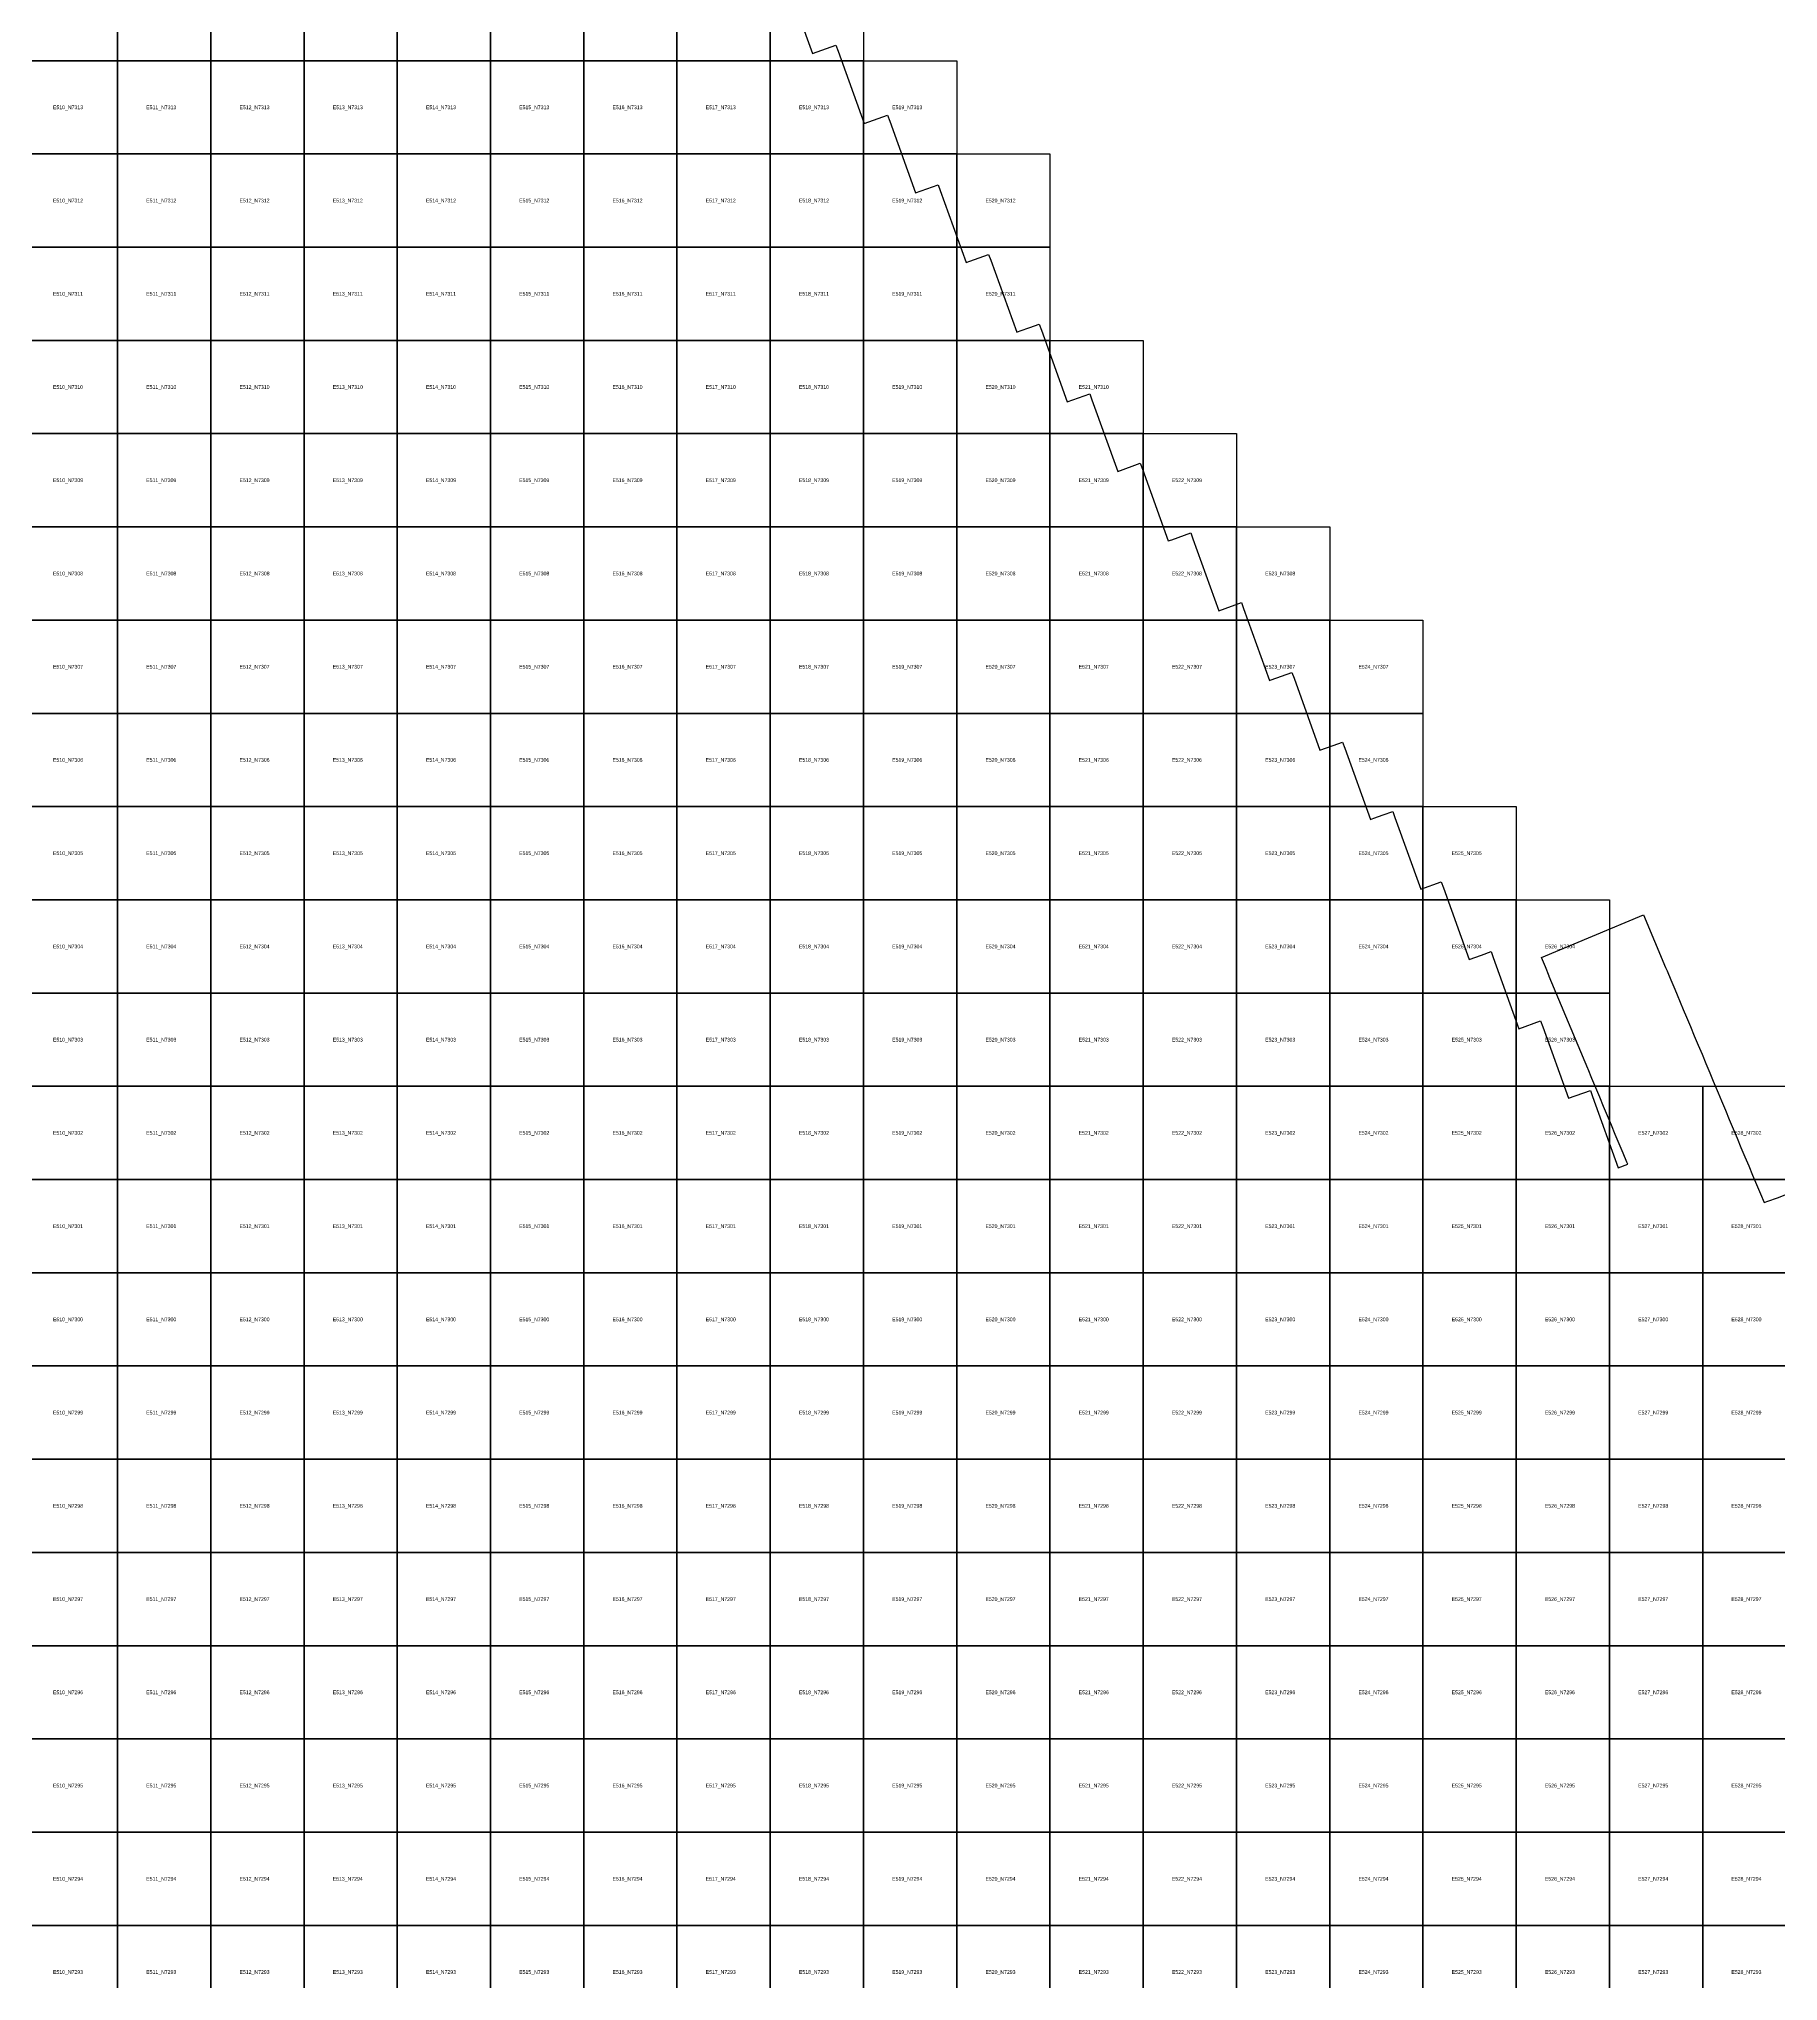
# Model space of a CAD drawing. Extents: x 325010 to 598009, y 7217000 to 7546188.
# Drawn here: x 510156 to 528809, y 7293402 to 7314234 of the extents above; entities that cross this region are included whole.
import ezdxf

# ---------------------------------------------------------------- set-up
doc = ezdxf.new("R2010")
doc.units = 0
doc.layers.add('D', color=7, linetype='Continuous')
doc.layers.add('Limpopo_1', color=7, linetype='Continuous')

msp = doc.modelspace()

# ---------------------------------------------------------------- linework, layer by layer
at = {"layer": 'D'}
msp.add_lwpolyline([(518174, 7314850), (518452, 7314076), (518705, 7314166), (518728, 7314103), (519006, 7313327), (519258, 7313417), (519281, 7313353), (519557, 7312583), (519800, 7312670), (519823, 7312607), (520100, 7311836), (520139, 7311850), (520241, 7311887), (520342, 7311923), (520365, 7311860), (520643, 7311088), (520681, 7311102), (520784, 7311138), (520885, 7311175), (520908, 7311111), (521185, 7310341), (521427, 7310428), (521450, 7310364), (521727, 7309595), (521969, 7309682), (521992, 7309618), (522268, 7308849), (522307, 7308862), (522374, 7308886), (522511, 7308935), (522533, 7308871), (522811, 7308100), (523053, 7308187), (523076, 7308123), (523353, 7307352), (523372, 7307359), (523595, 7307439), (523618, 7307376), (523895, 7306604), (524036, 7306655), (524138, 7306691), (524161, 7306627), (524436, 7305860), (524474, 7305874), (524575, 7305910), (524677, 7305947), (524700, 7305884), (524976, 7305113), (525197, 7305193), (525220, 7305129), (525496, 7304360), (525629, 7304408), (525731, 7304445), (525754, 7304382), (526028, 7303617), (526262, 7303701), (526285, 7303638), (526560, 7302871), (526796, 7302955), (526818, 7302892), (527093, 7302126), (527197, 7302163), (527188, 7302185), (527146, 7302284), (527104, 7302384), (527063, 7302484), (527021, 7302584), (526979, 7302684), (526938, 7302783), (526896, 7302883), (526854, 7302983), (526813, 7303083), (526771, 7303183), (526767, 7303191), (526355, 7304179), (526354, 7304181), (526313, 7304280), (526271, 7304380), (527367, 7304839), (527603, 7304274), (527618, 7304240), (527659, 7304141), (527701, 7304041), (527726, 7303981), (527792, 7303824), (527826, 7303742), (527868, 7303642), (527910, 7303542), (527951, 7303442), (527993, 7303343), (528035, 7303243), (528076, 7303143), (528113, 7303056), (528165, 7302930), (528202, 7302844), (528244, 7302744), (528285, 7302644), (528327, 7302544), (528369, 7302445), (528410, 7302345), (528452, 7302245), (528494, 7302145), (528535, 7302045), (528578, 7301946), (528620, 7301846), (528658, 7301754), (528699, 7301769), (528801, 7301805), (528903, 7301842)], dxfattribs=at)
at = {"layer": 'Limpopo_1'}
for points in [[(510000, 7314000), (510000, 7315000), (511000, 7315000), (511000, 7314000)], [(511000, 7314000), (511000, 7315000), (512000, 7315000), (512000, 7314000)], [(512000, 7314000), (512000, 7315000), (513000, 7315000), (513000, 7314000)], [(513000, 7314000), (513000, 7315000), (514000, 7315000), (514000, 7314000)], [(514000, 7314000), (514000, 7315000), (515000, 7315000), (515000, 7314000)], [(515000, 7314000), (515000, 7315000), (516000, 7315000), (516000, 7314000)], [(516000, 7314000), (516000, 7315000), (517000, 7315000), (517000, 7314000)], [(517000, 7314000), (517000, 7315000), (518000, 7315000), (518000, 7314000)], [(518000, 7314000), (518000, 7315000), (519000, 7315000), (519000, 7314000)], [(510000, 7313000), (510000, 7314000), (511000, 7314000), (511000, 7313000)], [(511000, 7313000), (511000, 7314000), (512000, 7314000), (512000, 7313000)], [(512000, 7313000), (512000, 7314000), (513000, 7314000), (513000, 7313000)], [(513000, 7313000), (513000, 7314000), (514000, 7314000), (514000, 7313000)], [(514000, 7313000), (514000, 7314000), (515000, 7314000), (515000, 7313000)], [(515000, 7313000), (515000, 7314000), (516000, 7314000), (516000, 7313000)], [(516000, 7313000), (516000, 7314000), (517000, 7314000), (517000, 7313000)], [(517000, 7313000), (517000, 7314000), (518000, 7314000), (518000, 7313000)], [(518000, 7313000), (518000, 7314000), (519000, 7314000), (519000, 7313000)], [(519000, 7313000), (519000, 7314000), (520000, 7314000), (520000, 7313000)], [(510000, 7312000), (510000, 7313000), (511000, 7313000), (511000, 7312000)], [(511000, 7312000), (511000, 7313000), (512000, 7313000), (512000, 7312000)], [(512000, 7312000), (512000, 7313000), (513000, 7313000), (513000, 7312000)], [(513000, 7312000), (513000, 7313000), (514000, 7313000), (514000, 7312000)], [(514000, 7312000), (514000, 7313000), (515000, 7313000), (515000, 7312000)], [(515000, 7312000), (515000, 7313000), (516000, 7313000), (516000, 7312000)], [(516000, 7312000), (516000, 7313000), (517000, 7313000), (517000, 7312000)], [(517000, 7312000), (517000, 7313000), (518000, 7313000), (518000, 7312000)], [(518000, 7312000), (518000, 7313000), (519000, 7313000), (519000, 7312000)], [(519000, 7312000), (519000, 7313000), (520000, 7313000), (520000, 7312000)], [(520000, 7312000), (520000, 7313000), (521000, 7313000), (521000, 7312000)], [(510000, 7311000), (510000, 7312000), (511000, 7312000), (511000, 7311000)], [(511000, 7311000), (511000, 7312000), (512000, 7312000), (512000, 7311000)], [(512000, 7311000), (512000, 7312000), (513000, 7312000), (513000, 7311000)], [(513000, 7311000), (513000, 7312000), (514000, 7312000), (514000, 7311000)], [(514000, 7311000), (514000, 7312000), (515000, 7312000), (515000, 7311000)], [(515000, 7311000), (515000, 7312000), (516000, 7312000), (516000, 7311000)], [(516000, 7311000), (516000, 7312000), (517000, 7312000), (517000, 7311000)], [(517000, 7311000), (517000, 7312000), (518000, 7312000), (518000, 7311000)], [(518000, 7311000), (518000, 7312000), (519000, 7312000), (519000, 7311000)], [(519000, 7311000), (519000, 7312000), (520000, 7312000), (520000, 7311000)], [(520000, 7311000), (520000, 7312000), (521000, 7312000), (521000, 7311000)], [(510000, 7310000), (510000, 7311000), (511000, 7311000), (511000, 7310000)], [(511000, 7310000), (511000, 7311000), (512000, 7311000), (512000, 7310000)], [(512000, 7310000), (512000, 7311000), (513000, 7311000), (513000, 7310000)], [(513000, 7310000), (513000, 7311000), (514000, 7311000), (514000, 7310000)], [(514000, 7310000), (514000, 7311000), (515000, 7311000), (515000, 7310000)], [(515000, 7310000), (515000, 7311000), (516000, 7311000), (516000, 7310000)], [(516000, 7310000), (516000, 7311000), (517000, 7311000), (517000, 7310000)], [(517000, 7310000), (517000, 7311000), (518000, 7311000), (518000, 7310000)], [(518000, 7310000), (518000, 7311000), (519000, 7311000), (519000, 7310000)], [(519000, 7310000), (519000, 7311000), (520000, 7311000), (520000, 7310000)], [(520000, 7310000), (520000, 7311000), (521000, 7311000), (521000, 7310000)], [(521000, 7310000), (521000, 7311000), (522000, 7311000), (522000, 7310000)], [(510000, 7309000), (510000, 7310000), (511000, 7310000), (511000, 7309000)], [(511000, 7309000), (511000, 7310000), (512000, 7310000), (512000, 7309000)], [(512000, 7309000), (512000, 7310000), (513000, 7310000), (513000, 7309000)], [(513000, 7309000), (513000, 7310000), (514000, 7310000), (514000, 7309000)], [(514000, 7309000), (514000, 7310000), (515000, 7310000), (515000, 7309000)], [(515000, 7309000), (515000, 7310000), (516000, 7310000), (516000, 7309000)], [(516000, 7309000), (516000, 7310000), (517000, 7310000), (517000, 7309000)], [(517000, 7309000), (517000, 7310000), (518000, 7310000), (518000, 7309000)], [(518000, 7309000), (518000, 7310000), (519000, 7310000), (519000, 7309000)], [(519000, 7309000), (519000, 7310000), (520000, 7310000), (520000, 7309000)], [(520000, 7309000), (520000, 7310000), (521000, 7310000), (521000, 7309000)], [(521000, 7309000), (521000, 7310000), (522000, 7310000), (522000, 7309000)], [(522000, 7309000), (522000, 7310000), (523000, 7310000), (523000, 7309000)], [(510000, 7308000), (510000, 7309000), (511000, 7309000), (511000, 7308000)], [(511000, 7308000), (511000, 7309000), (512000, 7309000), (512000, 7308000)], [(512000, 7308000), (512000, 7309000), (513000, 7309000), (513000, 7308000)], [(513000, 7308000), (513000, 7309000), (514000, 7309000), (514000, 7308000)], [(514000, 7308000), (514000, 7309000), (515000, 7309000), (515000, 7308000)], [(515000, 7308000), (515000, 7309000), (516000, 7309000), (516000, 7308000)], [(516000, 7308000), (516000, 7309000), (517000, 7309000), (517000, 7308000)], [(517000, 7308000), (517000, 7309000), (518000, 7309000), (518000, 7308000)], [(518000, 7308000), (518000, 7309000), (519000, 7309000), (519000, 7308000)], [(519000, 7308000), (519000, 7309000), (520000, 7309000), (520000, 7308000)], [(520000, 7308000), (520000, 7309000), (521000, 7309000), (521000, 7308000)], [(521000, 7308000), (521000, 7309000), (522000, 7309000), (522000, 7308000)], [(522000, 7308000), (522000, 7309000), (523000, 7309000), (523000, 7308000)], [(523000, 7308000), (523000, 7309000), (524000, 7309000), (524000, 7308000)], [(510000, 7307000), (510000, 7308000), (511000, 7308000), (511000, 7307000)], [(511000, 7307000), (511000, 7308000), (512000, 7308000), (512000, 7307000)], [(512000, 7307000), (512000, 7308000), (513000, 7308000), (513000, 7307000)], [(513000, 7307000), (513000, 7308000), (514000, 7308000), (514000, 7307000)], [(514000, 7307000), (514000, 7308000), (515000, 7308000), (515000, 7307000)], [(515000, 7307000), (515000, 7308000), (516000, 7308000), (516000, 7307000)], [(516000, 7307000), (516000, 7308000), (517000, 7308000), (517000, 7307000)], [(517000, 7307000), (517000, 7308000), (518000, 7308000), (518000, 7307000)], [(518000, 7307000), (518000, 7308000), (519000, 7308000), (519000, 7307000)], [(519000, 7307000), (519000, 7308000), (520000, 7308000), (520000, 7307000)], [(520000, 7307000), (520000, 7308000), (521000, 7308000), (521000, 7307000)], [(521000, 7307000), (521000, 7308000), (522000, 7308000), (522000, 7307000)], [(522000, 7307000), (522000, 7308000), (523000, 7308000), (523000, 7307000)], [(523000, 7307000), (523000, 7308000), (524000, 7308000), (524000, 7307000)], [(524000, 7307000), (524000, 7308000), (525000, 7308000), (525000, 7307000)], [(510000, 7306000), (510000, 7307000), (511000, 7307000), (511000, 7306000)], [(511000, 7306000), (511000, 7307000), (512000, 7307000), (512000, 7306000)], [(512000, 7306000), (512000, 7307000), (513000, 7307000), (513000, 7306000)], [(513000, 7306000), (513000, 7307000), (514000, 7307000), (514000, 7306000)], [(514000, 7306000), (514000, 7307000), (515000, 7307000), (515000, 7306000)], [(515000, 7306000), (515000, 7307000), (516000, 7307000), (516000, 7306000)], [(516000, 7306000), (516000, 7307000), (517000, 7307000), (517000, 7306000)], [(517000, 7306000), (517000, 7307000), (518000, 7307000), (518000, 7306000)], [(518000, 7306000), (518000, 7307000), (519000, 7307000), (519000, 7306000)], [(519000, 7306000), (519000, 7307000), (520000, 7307000), (520000, 7306000)], [(520000, 7306000), (520000, 7307000), (521000, 7307000), (521000, 7306000)], [(521000, 7306000), (521000, 7307000), (522000, 7307000), (522000, 7306000)], [(522000, 7306000), (522000, 7307000), (523000, 7307000), (523000, 7306000)], [(523000, 7306000), (523000, 7307000), (524000, 7307000), (524000, 7306000)], [(524000, 7306000), (524000, 7307000), (525000, 7307000), (525000, 7306000)], [(510000, 7305000), (510000, 7306000), (511000, 7306000), (511000, 7305000)], [(511000, 7305000), (511000, 7306000), (512000, 7306000), (512000, 7305000)], [(512000, 7305000), (512000, 7306000), (513000, 7306000), (513000, 7305000)], [(513000, 7305000), (513000, 7306000), (514000, 7306000), (514000, 7305000)], [(514000, 7305000), (514000, 7306000), (515000, 7306000), (515000, 7305000)], [(515000, 7305000), (515000, 7306000), (516000, 7306000), (516000, 7305000)], [(516000, 7305000), (516000, 7306000), (517000, 7306000), (517000, 7305000)], [(517000, 7305000), (517000, 7306000), (518000, 7306000), (518000, 7305000)], [(518000, 7305000), (518000, 7306000), (519000, 7306000), (519000, 7305000)], [(519000, 7305000), (519000, 7306000), (520000, 7306000), (520000, 7305000)], [(520000, 7305000), (520000, 7306000), (521000, 7306000), (521000, 7305000)], [(521000, 7305000), (521000, 7306000), (522000, 7306000), (522000, 7305000)], [(522000, 7305000), (522000, 7306000), (523000, 7306000), (523000, 7305000)], [(523000, 7305000), (523000, 7306000), (524000, 7306000), (524000, 7305000)], [(524000, 7305000), (524000, 7306000), (525000, 7306000), (525000, 7305000)], [(525000, 7305000), (525000, 7306000), (526000, 7306000), (526000, 7305000)], [(510000, 7304000), (510000, 7305000), (511000, 7305000), (511000, 7304000)], [(511000, 7304000), (511000, 7305000), (512000, 7305000), (512000, 7304000)], [(512000, 7304000), (512000, 7305000), (513000, 7305000), (513000, 7304000)], [(513000, 7304000), (513000, 7305000), (514000, 7305000), (514000, 7304000)], [(514000, 7304000), (514000, 7305000), (515000, 7305000), (515000, 7304000)], [(515000, 7304000), (515000, 7305000), (516000, 7305000), (516000, 7304000)], [(516000, 7304000), (516000, 7305000), (517000, 7305000), (517000, 7304000)], [(517000, 7304000), (517000, 7305000), (518000, 7305000), (518000, 7304000)], [(518000, 7304000), (518000, 7305000), (519000, 7305000), (519000, 7304000)], [(519000, 7304000), (519000, 7305000), (520000, 7305000), (520000, 7304000)], [(520000, 7304000), (520000, 7305000), (521000, 7305000), (521000, 7304000)], [(521000, 7304000), (521000, 7305000), (522000, 7305000), (522000, 7304000)], [(522000, 7304000), (522000, 7305000), (523000, 7305000), (523000, 7304000)], [(523000, 7304000), (523000, 7305000), (524000, 7305000), (524000, 7304000)], [(524000, 7304000), (524000, 7305000), (525000, 7305000), (525000, 7304000)], [(525000, 7304000), (525000, 7305000), (526000, 7305000), (526000, 7304000)], [(526000, 7304000), (526000, 7305000), (527000, 7305000), (527000, 7304000)], [(510000, 7303000), (510000, 7304000), (511000, 7304000), (511000, 7303000)], [(511000, 7303000), (511000, 7304000), (512000, 7304000), (512000, 7303000)], [(512000, 7303000), (512000, 7304000), (513000, 7304000), (513000, 7303000)], [(513000, 7303000), (513000, 7304000), (514000, 7304000), (514000, 7303000)], [(514000, 7303000), (514000, 7304000), (515000, 7304000), (515000, 7303000)], [(515000, 7303000), (515000, 7304000), (516000, 7304000), (516000, 7303000)], [(516000, 7303000), (516000, 7304000), (517000, 7304000), (517000, 7303000)], [(517000, 7303000), (517000, 7304000), (518000, 7304000), (518000, 7303000)], [(518000, 7303000), (518000, 7304000), (519000, 7304000), (519000, 7303000)], [(519000, 7303000), (519000, 7304000), (520000, 7304000), (520000, 7303000)], [(520000, 7303000), (520000, 7304000), (521000, 7304000), (521000, 7303000)], [(521000, 7303000), (521000, 7304000), (522000, 7304000), (522000, 7303000)], [(522000, 7303000), (522000, 7304000), (523000, 7304000), (523000, 7303000)], [(523000, 7303000), (523000, 7304000), (524000, 7304000), (524000, 7303000)], [(524000, 7303000), (524000, 7304000), (525000, 7304000), (525000, 7303000)], [(525000, 7303000), (525000, 7304000), (526000, 7304000), (526000, 7303000)], [(526000, 7303000), (526000, 7304000), (527000, 7304000), (527000, 7303000)], [(510000, 7302000), (510000, 7303000), (511000, 7303000), (511000, 7302000)], [(511000, 7302000), (511000, 7303000), (512000, 7303000), (512000, 7302000)], [(512000, 7302000), (512000, 7303000), (513000, 7303000), (513000, 7302000)], [(513000, 7302000), (513000, 7303000), (514000, 7303000), (514000, 7302000)], [(514000, 7302000), (514000, 7303000), (515000, 7303000), (515000, 7302000)], [(515000, 7302000), (515000, 7303000), (516000, 7303000), (516000, 7302000)], [(516000, 7302000), (516000, 7303000), (517000, 7303000), (517000, 7302000)], [(517000, 7302000), (517000, 7303000), (518000, 7303000), (518000, 7302000)], [(518000, 7302000), (518000, 7303000), (519000, 7303000), (519000, 7302000)], [(519000, 7302000), (519000, 7303000), (520000, 7303000), (520000, 7302000)], [(520000, 7302000), (520000, 7303000), (521000, 7303000), (521000, 7302000)], [(521000, 7302000), (521000, 7303000), (522000, 7303000), (522000, 7302000)], [(522000, 7302000), (522000, 7303000), (523000, 7303000), (523000, 7302000)], [(523000, 7302000), (523000, 7303000), (524000, 7303000), (524000, 7302000)], [(524000, 7302000), (524000, 7303000), (525000, 7303000), (525000, 7302000)], [(525000, 7302000), (525000, 7303000), (526000, 7303000), (526000, 7302000)], [(526000, 7302000), (526000, 7303000), (527000, 7303000), (527000, 7302000)], [(527000, 7302000), (527000, 7303000), (528000, 7303000), (528000, 7302000)], [(528000, 7302000), (528000, 7303000), (529000, 7303000), (529000, 7302000)], [(510000, 7301000), (510000, 7302000), (511000, 7302000), (511000, 7301000)], [(511000, 7301000), (511000, 7302000), (512000, 7302000), (512000, 7301000)], [(512000, 7301000), (512000, 7302000), (513000, 7302000), (513000, 7301000)], [(513000, 7301000), (513000, 7302000), (514000, 7302000), (514000, 7301000)], [(514000, 7301000), (514000, 7302000), (515000, 7302000), (515000, 7301000)], [(515000, 7301000), (515000, 7302000), (516000, 7302000), (516000, 7301000)], [(516000, 7301000), (516000, 7302000), (517000, 7302000), (517000, 7301000)], [(517000, 7301000), (517000, 7302000), (518000, 7302000), (518000, 7301000)], [(518000, 7301000), (518000, 7302000), (519000, 7302000), (519000, 7301000)], [(519000, 7301000), (519000, 7302000), (520000, 7302000), (520000, 7301000)], [(520000, 7301000), (520000, 7302000), (521000, 7302000), (521000, 7301000)], [(521000, 7301000), (521000, 7302000), (522000, 7302000), (522000, 7301000)], [(522000, 7301000), (522000, 7302000), (523000, 7302000), (523000, 7301000)], [(523000, 7301000), (523000, 7302000), (524000, 7302000), (524000, 7301000)], [(524000, 7301000), (524000, 7302000), (525000, 7302000), (525000, 7301000)], [(525000, 7301000), (525000, 7302000), (526000, 7302000), (526000, 7301000)], [(526000, 7301000), (526000, 7302000), (527000, 7302000), (527000, 7301000)], [(527000, 7301000), (527000, 7302000), (528000, 7302000), (528000, 7301000)], [(528000, 7301000), (528000, 7302000), (529000, 7302000), (529000, 7301000)], [(510000, 7300000), (510000, 7301000), (511000, 7301000), (511000, 7300000)], [(511000, 7300000), (511000, 7301000), (512000, 7301000), (512000, 7300000)], [(512000, 7300000), (512000, 7301000), (513000, 7301000), (513000, 7300000)], [(513000, 7300000), (513000, 7301000), (514000, 7301000), (514000, 7300000)], [(514000, 7300000), (514000, 7301000), (515000, 7301000), (515000, 7300000)], [(515000, 7300000), (515000, 7301000), (516000, 7301000), (516000, 7300000)], [(516000, 7300000), (516000, 7301000), (517000, 7301000), (517000, 7300000)], [(517000, 7300000), (517000, 7301000), (518000, 7301000), (518000, 7300000)], [(518000, 7300000), (518000, 7301000), (519000, 7301000), (519000, 7300000)], [(519000, 7300000), (519000, 7301000), (520000, 7301000), (520000, 7300000)], [(520000, 7300000), (520000, 7301000), (521000, 7301000), (521000, 7300000)], [(521000, 7300000), (521000, 7301000), (522000, 7301000), (522000, 7300000)], [(522000, 7300000), (522000, 7301000), (523000, 7301000), (523000, 7300000)], [(523000, 7300000), (523000, 7301000), (524000, 7301000), (524000, 7300000)], [(524000, 7300000), (524000, 7301000), (525000, 7301000), (525000, 7300000)], [(525000, 7300000), (525000, 7301000), (526000, 7301000), (526000, 7300000)], [(526000, 7300000), (526000, 7301000), (527000, 7301000), (527000, 7300000)], [(527000, 7300000), (527000, 7301000), (528000, 7301000), (528000, 7300000)], [(528000, 7300000), (528000, 7301000), (529000, 7301000), (529000, 7300000)], [(510000, 7299000), (510000, 7300000), (511000, 7300000), (511000, 7299000)], [(511000, 7299000), (511000, 7300000), (512000, 7300000), (512000, 7299000)], [(512000, 7299000), (512000, 7300000), (513000, 7300000), (513000, 7299000)], [(513000, 7299000), (513000, 7300000), (514000, 7300000), (514000, 7299000)], [(514000, 7299000), (514000, 7300000), (515000, 7300000), (515000, 7299000)], [(515000, 7299000), (515000, 7300000), (516000, 7300000), (516000, 7299000)], [(516000, 7299000), (516000, 7300000), (517000, 7300000), (517000, 7299000)], [(517000, 7299000), (517000, 7300000), (518000, 7300000), (518000, 7299000)], [(518000, 7299000), (518000, 7300000), (519000, 7300000), (519000, 7299000)], [(519000, 7299000), (519000, 7300000), (520000, 7300000), (520000, 7299000)], [(520000, 7299000), (520000, 7300000), (521000, 7300000), (521000, 7299000)], [(521000, 7299000), (521000, 7300000), (522000, 7300000), (522000, 7299000)], [(522000, 7299000), (522000, 7300000), (523000, 7300000), (523000, 7299000)], [(523000, 7299000), (523000, 7300000), (524000, 7300000), (524000, 7299000)], [(524000, 7299000), (524000, 7300000), (525000, 7300000), (525000, 7299000)], [(525000, 7299000), (525000, 7300000), (526000, 7300000), (526000, 7299000)], [(526000, 7299000), (526000, 7300000), (527000, 7300000), (527000, 7299000)], [(527000, 7299000), (527000, 7300000), (528000, 7300000), (528000, 7299000)], [(528000, 7299000), (528000, 7300000), (529000, 7300000), (529000, 7299000)], [(510000, 7298000), (510000, 7299000), (511000, 7299000), (511000, 7298000)], [(511000, 7298000), (511000, 7299000), (512000, 7299000), (512000, 7298000)], [(512000, 7298000), (512000, 7299000), (513000, 7299000), (513000, 7298000)], [(513000, 7298000), (513000, 7299000), (514000, 7299000), (514000, 7298000)], [(514000, 7298000), (514000, 7299000), (515000, 7299000), (515000, 7298000)], [(515000, 7298000), (515000, 7299000), (516000, 7299000), (516000, 7298000)], [(516000, 7298000), (516000, 7299000), (517000, 7299000), (517000, 7298000)], [(517000, 7298000), (517000, 7299000), (518000, 7299000), (518000, 7298000)], [(518000, 7298000), (518000, 7299000), (519000, 7299000), (519000, 7298000)], [(519000, 7298000), (519000, 7299000), (520000, 7299000), (520000, 7298000)], [(520000, 7298000), (520000, 7299000), (521000, 7299000), (521000, 7298000)], [(521000, 7298000), (521000, 7299000), (522000, 7299000), (522000, 7298000)], [(522000, 7298000), (522000, 7299000), (523000, 7299000), (523000, 7298000)], [(523000, 7298000), (523000, 7299000), (524000, 7299000), (524000, 7298000)], [(524000, 7298000), (524000, 7299000), (525000, 7299000), (525000, 7298000)], [(525000, 7298000), (525000, 7299000), (526000, 7299000), (526000, 7298000)], [(526000, 7298000), (526000, 7299000), (527000, 7299000), (527000, 7298000)], [(527000, 7298000), (527000, 7299000), (528000, 7299000), (528000, 7298000)], [(528000, 7298000), (528000, 7299000), (529000, 7299000), (529000, 7298000)], [(510000, 7297000), (510000, 7298000), (511000, 7298000), (511000, 7297000)], [(511000, 7297000), (511000, 7298000), (512000, 7298000), (512000, 7297000)], [(512000, 7297000), (512000, 7298000), (513000, 7298000), (513000, 7297000)], [(513000, 7297000), (513000, 7298000), (514000, 7298000), (514000, 7297000)], [(514000, 7297000), (514000, 7298000), (515000, 7298000), (515000, 7297000)], [(515000, 7297000), (515000, 7298000), (516000, 7298000), (516000, 7297000)], [(516000, 7297000), (516000, 7298000), (517000, 7298000), (517000, 7297000)], [(517000, 7297000), (517000, 7298000), (518000, 7298000), (518000, 7297000)], [(518000, 7297000), (518000, 7298000), (519000, 7298000), (519000, 7297000)], [(519000, 7297000), (519000, 7298000), (520000, 7298000), (520000, 7297000)], [(520000, 7297000), (520000, 7298000), (521000, 7298000), (521000, 7297000)], [(521000, 7297000), (521000, 7298000), (522000, 7298000), (522000, 7297000)], [(522000, 7297000), (522000, 7298000), (523000, 7298000), (523000, 7297000)], [(523000, 7297000), (523000, 7298000), (524000, 7298000), (524000, 7297000)], [(524000, 7297000), (524000, 7298000), (525000, 7298000), (525000, 7297000)], [(525000, 7297000), (525000, 7298000), (526000, 7298000), (526000, 7297000)], [(526000, 7297000), (526000, 7298000), (527000, 7298000), (527000, 7297000)], [(527000, 7297000), (527000, 7298000), (528000, 7298000), (528000, 7297000)], [(528000, 7297000), (528000, 7298000), (529000, 7298000), (529000, 7297000)], [(510000, 7296000), (510000, 7297000), (511000, 7297000), (511000, 7296000)], [(511000, 7296000), (511000, 7297000), (512000, 7297000), (512000, 7296000)], [(512000, 7296000), (512000, 7297000), (513000, 7297000), (513000, 7296000)], [(513000, 7296000), (513000, 7297000), (514000, 7297000), (514000, 7296000)], [(514000, 7296000), (514000, 7297000), (515000, 7297000), (515000, 7296000)], [(515000, 7296000), (515000, 7297000), (516000, 7297000), (516000, 7296000)], [(516000, 7296000), (516000, 7297000), (517000, 7297000), (517000, 7296000)], [(517000, 7296000), (517000, 7297000), (518000, 7297000), (518000, 7296000)], [(518000, 7296000), (518000, 7297000), (519000, 7297000), (519000, 7296000)], [(519000, 7296000), (519000, 7297000), (520000, 7297000), (520000, 7296000)], [(520000, 7296000), (520000, 7297000), (521000, 7297000), (521000, 7296000)], [(521000, 7296000), (521000, 7297000), (522000, 7297000), (522000, 7296000)], [(522000, 7296000), (522000, 7297000), (523000, 7297000), (523000, 7296000)], [(523000, 7296000), (523000, 7297000), (524000, 7297000), (524000, 7296000)], [(524000, 7296000), (524000, 7297000), (525000, 7297000), (525000, 7296000)], [(525000, 7296000), (525000, 7297000), (526000, 7297000), (526000, 7296000)], [(526000, 7296000), (526000, 7297000), (527000, 7297000), (527000, 7296000)], [(527000, 7296000), (527000, 7297000), (528000, 7297000), (528000, 7296000)], [(528000, 7296000), (528000, 7297000), (529000, 7297000), (529000, 7296000)], [(510000, 7295000), (510000, 7296000), (511000, 7296000), (511000, 7295000)], [(511000, 7295000), (511000, 7296000), (512000, 7296000), (512000, 7295000)], [(512000, 7295000), (512000, 7296000), (513000, 7296000), (513000, 7295000)], [(513000, 7295000), (513000, 7296000), (514000, 7296000), (514000, 7295000)], [(514000, 7295000), (514000, 7296000), (515000, 7296000), (515000, 7295000)], [(515000, 7295000), (515000, 7296000), (516000, 7296000), (516000, 7295000)], [(516000, 7295000), (516000, 7296000), (517000, 7296000), (517000, 7295000)], [(517000, 7295000), (517000, 7296000), (518000, 7296000), (518000, 7295000)], [(518000, 7295000), (518000, 7296000), (519000, 7296000), (519000, 7295000)], [(519000, 7295000), (519000, 7296000), (520000, 7296000), (520000, 7295000)], [(520000, 7295000), (520000, 7296000), (521000, 7296000), (521000, 7295000)], [(521000, 7295000), (521000, 7296000), (522000, 7296000), (522000, 7295000)], [(522000, 7295000), (522000, 7296000), (523000, 7296000), (523000, 7295000)], [(523000, 7295000), (523000, 7296000), (524000, 7296000), (524000, 7295000)], [(524000, 7295000), (524000, 7296000), (525000, 7296000), (525000, 7295000)], [(525000, 7295000), (525000, 7296000), (526000, 7296000), (526000, 7295000)], [(526000, 7295000), (526000, 7296000), (527000, 7296000), (527000, 7295000)], [(527000, 7295000), (527000, 7296000), (528000, 7296000), (528000, 7295000)], [(528000, 7295000), (528000, 7296000), (529000, 7296000), (529000, 7295000)], [(510000, 7294000), (510000, 7295000), (511000, 7295000), (511000, 7294000)], [(511000, 7294000), (511000, 7295000), (512000, 7295000), (512000, 7294000)], [(512000, 7294000), (512000, 7295000), (513000, 7295000), (513000, 7294000)], [(513000, 7294000), (513000, 7295000), (514000, 7295000), (514000, 7294000)], [(514000, 7294000), (514000, 7295000), (515000, 7295000), (515000, 7294000)], [(515000, 7294000), (515000, 7295000), (516000, 7295000), (516000, 7294000)], [(516000, 7294000), (516000, 7295000), (517000, 7295000), (517000, 7294000)], [(517000, 7294000), (517000, 7295000), (518000, 7295000), (518000, 7294000)], [(518000, 7294000), (518000, 7295000), (519000, 7295000), (519000, 7294000)], [(519000, 7294000), (519000, 7295000), (520000, 7295000), (520000, 7294000)], [(520000, 7294000), (520000, 7295000), (521000, 7295000), (521000, 7294000)], [(521000, 7294000), (521000, 7295000), (522000, 7295000), (522000, 7294000)], [(522000, 7294000), (522000, 7295000), (523000, 7295000), (523000, 7294000)], [(523000, 7294000), (523000, 7295000), (524000, 7295000), (524000, 7294000)], [(524000, 7294000), (524000, 7295000), (525000, 7295000), (525000, 7294000)], [(525000, 7294000), (525000, 7295000), (526000, 7295000), (526000, 7294000)], [(526000, 7294000), (526000, 7295000), (527000, 7295000), (527000, 7294000)], [(527000, 7294000), (527000, 7295000), (528000, 7295000), (528000, 7294000)], [(528000, 7294000), (528000, 7295000), (529000, 7295000), (529000, 7294000)], [(510000, 7293000), (510000, 7294000), (511000, 7294000), (511000, 7293000)], [(511000, 7293000), (511000, 7294000), (512000, 7294000), (512000, 7293000)], [(512000, 7293000), (512000, 7294000), (513000, 7294000), (513000, 7293000)], [(513000, 7293000), (513000, 7294000), (514000, 7294000), (514000, 7293000)], [(514000, 7293000), (514000, 7294000), (515000, 7294000), (515000, 7293000)], [(515000, 7293000), (515000, 7294000), (516000, 7294000), (516000, 7293000)], [(516000, 7293000), (516000, 7294000), (517000, 7294000), (517000, 7293000)], [(517000, 7293000), (517000, 7294000), (518000, 7294000), (518000, 7293000)], [(518000, 7293000), (518000, 7294000), (519000, 7294000), (519000, 7293000)], [(519000, 7293000), (519000, 7294000), (520000, 7294000), (520000, 7293000)], [(520000, 7293000), (520000, 7294000), (521000, 7294000), (521000, 7293000)], [(521000, 7293000), (521000, 7294000), (522000, 7294000), (522000, 7293000)], [(522000, 7293000), (522000, 7294000), (523000, 7294000), (523000, 7293000)], [(523000, 7293000), (523000, 7294000), (524000, 7294000), (524000, 7293000)], [(524000, 7293000), (524000, 7294000), (525000, 7294000), (525000, 7293000)], [(525000, 7293000), (525000, 7294000), (526000, 7294000), (526000, 7293000)], [(526000, 7293000), (526000, 7294000), (527000, 7294000), (527000, 7293000)], [(527000, 7293000), (527000, 7294000), (528000, 7294000), (528000, 7293000)], [(528000, 7293000), (528000, 7294000), (529000, 7294000), (529000, 7293000)]]:
    msp.add_lwpolyline(points, close=True, dxfattribs=at)

# ---------------------------------------------------------------- texts
for s, p in [('E510_N7313', (510308, 7313480)), ('E511_N7313', (511308, 7313480)), ('E512_N7313', (512308, 7313480)), ('E513_N7313', (513308, 7313480)), ('E514_N7313', (514308, 7313480)), ('E515_N7313', (515308, 7313480)), ('E516_N7313', (516308, 7313480)), ('E517_N7313', (517308, 7313480)), ('E518_N7313', (518308, 7313480)), ('E519_N7313', (519308, 7313480)), ('E510_N7312', (510308, 7312480)), ('E511_N7312', (511308, 7312480)), ('E512_N7312', (512308, 7312480)), ('E513_N7312', (513308, 7312480)), ('E514_N7312', (514308, 7312480)), ('E515_N7312', (515308, 7312480)), ('E516_N7312', (516308, 7312480)), ('E517_N7312', (517308, 7312480)), ('E518_N7312', (518308, 7312480)), ('E519_N7312', (519308, 7312480)), ('E520_N7312', (520308, 7312480)), ('E510_N7311', (510308, 7311480)), ('E511_N7311', (511308, 7311480)), ('E512_N7311', (512308, 7311480)), ('E513_N7311', (513308, 7311480)), ('E514_N7311', (514308, 7311480)), ('E515_N7311', (515308, 7311480)), ('E516_N7311', (516308, 7311480)), ('E517_N7311', (517308, 7311480)), ('E518_N7311', (518308, 7311480)), ('E519_N7311', (519308, 7311480)), ('E520_N7311', (520308, 7311480)), ('E510_N7310', (510308, 7310480)), ('E511_N7310', (511308, 7310480)), ('E512_N7310', (512308, 7310480)), ('E513_N7310', (513308, 7310480)), ('E514_N7310', (514308, 7310480)), ('E515_N7310', (515308, 7310480)), ('E516_N7310', (516308, 7310480)), ('E517_N7310', (517308, 7310480)), ('E518_N7310', (518308, 7310480)), ('E519_N7310', (519308, 7310480)), ('E520_N7310', (520308, 7310480)), ('E521_N7310', (521308, 7310480)), ('E510_N7309', (510308, 7309480)), ('E511_N7309', (511308, 7309480)), ('E512_N7309', (512308, 7309480)), ('E513_N7309', (513308, 7309480)), ('E514_N7309', (514308, 7309480)), ('E515_N7309', (515308, 7309480)), ('E516_N7309', (516308, 7309480)), ('E517_N7309', (517308, 7309480)), ('E518_N7309', (518308, 7309480)), ('E519_N7309', (519308, 7309480)), ('E520_N7309', (520308, 7309480)), ('E521_N7309', (521308, 7309480)), ('E522_N7309', (522308, 7309480)), ('E510_N7308', (510308, 7308480)), ('E511_N7308', (511308, 7308480)), ('E512_N7308', (512308, 7308480)), ('E513_N7308', (513308, 7308480)), ('E514_N7308', (514308, 7308480)), ('E515_N7308', (515308, 7308480)), ('E516_N7308', (516308, 7308480)), ('E517_N7308', (517308, 7308480)), ('E518_N7308', (518308, 7308480)), ('E519_N7308', (519308, 7308480)), ('E520_N7308', (520308, 7308480)), ('E521_N7308', (521308, 7308480)), ('E522_N7308', (522308, 7308480)), ('E523_N7308', (523308, 7308480)), ('E510_N7307', (510308, 7307480)), ('E511_N7307', (511308, 7307480)), ('E512_N7307', (512308, 7307480)), ('E513_N7307', (513308, 7307480)), ('E514_N7307', (514308, 7307480)), ('E515_N7307', (515308, 7307480)), ('E516_N7307', (516308, 7307480)), ('E517_N7307', (517308, 7307480)), ('E518_N7307', (518308, 7307480)), ('E519_N7307', (519308, 7307480)), ('E520_N7307', (520308, 7307480)), ('E521_N7307', (521308, 7307480)), ('E522_N7307', (522308, 7307480)), ('E523_N7307', (523308, 7307480)), ('E524_N7307', (524308, 7307480)), ('E510_N7306', (510308, 7306480)), ('E511_N7306', (511308, 7306480)), ('E512_N7306', (512308, 7306480)), ('E513_N7306', (513308, 7306480)), ('E514_N7306', (514308, 7306480)), ('E515_N7306', (515308, 7306480)), ('E516_N7306', (516308, 7306480)), ('E517_N7306', (517308, 7306480)), ('E518_N7306', (518308, 7306480)), ('E519_N7306', (519308, 7306480)), ('E520_N7306', (520308, 7306480)), ('E521_N7306', (521308, 7306480)), ('E522_N7306', (522308, 7306480)), ('E523_N7306', (523308, 7306480)), ('E524_N7306', (524308, 7306480)), ('E510_N7305', (510308, 7305480)), ('E511_N7305', (511308, 7305480)), ('E512_N7305', (512308, 7305480)), ('E513_N7305', (513308, 7305480)), ('E514_N7305', (514308, 7305480)), ('E515_N7305', (515308, 7305480)), ('E516_N7305', (516308, 7305480)), ('E517_N7305', (517308, 7305480)), ('E518_N7305', (518308, 7305480)), ('E519_N7305', (519308, 7305480)), ('E520_N7305', (520308, 7305480)), ('E521_N7305', (521308, 7305480)), ('E522_N7305', (522308, 7305480)), ('E523_N7305', (523308, 7305480)), ('E524_N7305', (524308, 7305480)), ('E525_N7305', (525308, 7305480)), ('E510_N7304', (510308, 7304480)), ('E511_N7304', (511308, 7304480)), ('E512_N7304', (512308, 7304480)), ('E513_N7304', (513308, 7304480)), ('E514_N7304', (514308, 7304480)), ('E515_N7304', (515308, 7304480)), ('E516_N7304', (516308, 7304480)), ('E517_N7304', (517308, 7304480)), ('E518_N7304', (518308, 7304480)), ('E519_N7304', (519308, 7304480)), ('E520_N7304', (520308, 7304480)), ('E521_N7304', (521308, 7304480)), ('E522_N7304', (522308, 7304480)), ('E523_N7304', (523308, 7304480)), ('E524_N7304', (524308, 7304480)), ('E525_N7304', (525308, 7304480)), ('E526_N7304', (526308, 7304480)), ('E510_N7303', (510308, 7303480)), ('E511_N7303', (511308, 7303480)), ('E512_N7303', (512308, 7303480)), ('E513_N7303', (513308, 7303480)), ('E514_N7303', (514308, 7303480)), ('E515_N7303', (515308, 7303480)), ('E516_N7303', (516308, 7303480)), ('E517_N7303', (517308, 7303480)), ('E518_N7303', (518308, 7303480)), ('E519_N7303', (519308, 7303480)), ('E520_N7303', (520308, 7303480)), ('E521_N7303', (521308, 7303480)), ('E522_N7303', (522308, 7303480)), ('E523_N7303', (523308, 7303480)), ('E524_N7303', (524308, 7303480)), ('E525_N7303', (525308, 7303480)), ('E526_N7303', (526308, 7303480)), ('E510_N7302', (510308, 7302480)), ('E511_N7302', (511308, 7302480)), ('E512_N7302', (512308, 7302480)), ('E513_N7302', (513308, 7302480)), ('E514_N7302', (514308, 7302480)), ('E515_N7302', (515308, 7302480)), ('E516_N7302', (516308, 7302480)), ('E517_N7302', (517308, 7302480)), ('E518_N7302', (518308, 7302480)), ('E519_N7302', (519308, 7302480)), ('E520_N7302', (520308, 7302480)), ('E521_N7302', (521308, 7302480)), ('E522_N7302', (522308, 7302480)), ('E523_N7302', (523308, 7302480)), ('E524_N7302', (524308, 7302480)), ('E525_N7302', (525308, 7302480)), ('E526_N7302', (526308, 7302480)), ('E527_N7302', (527308, 7302480)), ('E528_N7302', (528308, 7302480)), ('E510_N7301', (510308, 7301480)), ('E511_N7301', (511308, 7301480)), ('E512_N7301', (512308, 7301480)), ('E513_N7301', (513308, 7301480)), ('E514_N7301', (514308, 7301480)), ('E515_N7301', (515308, 7301480)), ('E516_N7301', (516308, 7301480)), ('E517_N7301', (517308, 7301480)), ('E518_N7301', (518308, 7301480)), ('E519_N7301', (519308, 7301480)), ('E520_N7301', (520308, 7301480)), ('E521_N7301', (521308, 7301480)), ('E522_N7301', (522308, 7301480)), ('E523_N7301', (523308, 7301480)), ('E524_N7301', (524308, 7301480)), ('E525_N7301', (525308, 7301480)), ('E526_N7301', (526308, 7301480)), ('E527_N7301', (527308, 7301480)), ('E528_N7301', (528308, 7301480)), ('E510_N7300', (510308, 7300480)), ('E511_N7300', (511308, 7300480)), ('E512_N7300', (512308, 7300480)), ('E513_N7300', (513308, 7300480)), ('E514_N7300', (514308, 7300480)), ('E515_N7300', (515308, 7300480)), ('E516_N7300', (516308, 7300480)), ('E517_N7300', (517308, 7300480)), ('E518_N7300', (518308, 7300480)), ('E519_N7300', (519308, 7300480)), ('E520_N7300', (520308, 7300480)), ('E521_N7300', (521308, 7300480)), ('E522_N7300', (522308, 7300480)), ('E523_N7300', (523308, 7300480)), ('E524_N7300', (524308, 7300480)), ('E525_N7300', (525308, 7300480)), ('E526_N7300', (526308, 7300480)), ('E527_N7300', (527308, 7300480)), ('E528_N7300', (528308, 7300480)), ('E510_N7299', (510308, 7299480)), ('E511_N7299', (511308, 7299480)), ('E512_N7299', (512308, 7299480)), ('E513_N7299', (513308, 7299480)), ('E514_N7299', (514308, 7299480)), ('E515_N7299', (515308, 7299480)), ('E516_N7299', (516308, 7299480)), ('E517_N7299', (517308, 7299480)), ('E518_N7299', (518308, 7299480)), ('E519_N7299', (519308, 7299480)), ('E520_N7299', (520308, 7299480)), ('E521_N7299', (521308, 7299480)), ('E522_N7299', (522308, 7299480)), ('E523_N7299', (523308, 7299480)), ('E524_N7299', (524308, 7299480)), ('E525_N7299', (525308, 7299480)), ('E526_N7299', (526308, 7299480)), ('E527_N7299', (527308, 7299480)), ('E528_N7299', (528308, 7299480)), ('E510_N7298', (510308, 7298480)), ('E511_N7298', (511308, 7298480)), ('E512_N7298', (512308, 7298480)), ('E513_N7298', (513308, 7298480)), ('E514_N7298', (514308, 7298480)), ('E515_N7298', (515308, 7298480)), ('E516_N7298', (516308, 7298480)), ('E517_N7298', (517308, 7298480)), ('E518_N7298', (518308, 7298480)), ('E519_N7298', (519308, 7298480)), ('E520_N7298', (520308, 7298480)), ('E521_N7298', (521308, 7298480)), ('E522_N7298', (522308, 7298480)), ('E523_N7298', (523308, 7298480)), ('E524_N7298', (524308, 7298480)), ('E525_N7298', (525308, 7298480)), ('E526_N7298', (526308, 7298480)), ('E527_N7298', (527308, 7298480)), ('E528_N7298', (528308, 7298480)), ('E510_N7297', (510308, 7297480)), ('E511_N7297', (511308, 7297480)), ('E512_N7297', (512308, 7297480)), ('E513_N7297', (513308, 7297480)), ('E514_N7297', (514308, 7297480)), ('E515_N7297', (515308, 7297480)), ('E516_N7297', (516308, 7297480)), ('E517_N7297', (517308, 7297480)), ('E518_N7297', (518308, 7297480)), ('E519_N7297', (519308, 7297480)), ('E520_N7297', (520308, 7297480)), ('E521_N7297', (521308, 7297480)), ('E522_N7297', (522308, 7297480)), ('E523_N7297', (523308, 7297480)), ('E524_N7297', (524308, 7297480)), ('E525_N7297', (525308, 7297480)), ('E526_N7297', (526308, 7297480)), ('E527_N7297', (527308, 7297480)), ('E528_N7297', (528308, 7297480)), ('E510_N7296', (510308, 7296480)), ('E511_N7296', (511308, 7296480)), ('E512_N7296', (512308, 7296480)), ('E513_N7296', (513308, 7296480)), ('E514_N7296', (514308, 7296480)), ('E515_N7296', (515308, 7296480)), ('E516_N7296', (516308, 7296480)), ('E517_N7296', (517308, 7296480)), ('E518_N7296', (518308, 7296480)), ('E519_N7296', (519308, 7296480)), ('E520_N7296', (520308, 7296480)), ('E521_N7296', (521308, 7296480)), ('E522_N7296', (522308, 7296480)), ('E523_N7296', (523308, 7296480)), ('E524_N7296', (524308, 7296480)), ('E525_N7296', (525308, 7296480)), ('E526_N7296', (526308, 7296480)), ('E527_N7296', (527308, 7296480)), ('E528_N7296', (528308, 7296480)), ('E510_N7295', (510308, 7295480)), ('E511_N7295', (511308, 7295480)), ('E512_N7295', (512308, 7295480)), ('E513_N7295', (513308, 7295480)), ('E514_N7295', (514308, 7295480)), ('E515_N7295', (515308, 7295480)), ('E516_N7295', (516308, 7295480)), ('E517_N7295', (517308, 7295480)), ('E518_N7295', (518308, 7295480)), ('E519_N7295', (519308, 7295480)), ('E520_N7295', (520308, 7295480)), ('E521_N7295', (521308, 7295480)), ('E522_N7295', (522308, 7295480)), ('E523_N7295', (523308, 7295480)), ('E524_N7295', (524308, 7295480)), ('E525_N7295', (525308, 7295480)), ('E526_N7295', (526308, 7295480)), ('E527_N7295', (527308, 7295480)), ('E528_N7295', (528308, 7295480)), ('E510_N7294', (510308, 7294480)), ('E511_N7294', (511308, 7294480)), ('E512_N7294', (512308, 7294480)), ('E513_N7294', (513308, 7294480)), ('E514_N7294', (514308, 7294480)), ('E515_N7294', (515308, 7294480)), ('E516_N7294', (516308, 7294480)), ('E517_N7294', (517308, 7294480)), ('E518_N7294', (518308, 7294480)), ('E519_N7294', (519308, 7294480)), ('E520_N7294', (520308, 7294480)), ('E521_N7294', (521308, 7294480)), ('E522_N7294', (522308, 7294480)), ('E523_N7294', (523308, 7294480)), ('E524_N7294', (524308, 7294480)), ('E525_N7294', (525308, 7294480)), ('E526_N7294', (526308, 7294480)), ('E527_N7294', (527308, 7294480)), ('E528_N7294', (528308, 7294480)), ('E510_N7293', (510308, 7293480)), ('E511_N7293', (511308, 7293480)), ('E512_N7293', (512308, 7293480)), ('E513_N7293', (513308, 7293480)), ('E514_N7293', (514308, 7293480)), ('E515_N7293', (515308, 7293480)), ('E516_N7293', (516308, 7293480)), ('E517_N7293', (517308, 7293480)), ('E518_N7293', (518308, 7293480)), ('E519_N7293', (519308, 7293480)), ('E520_N7293', (520308, 7293480)), ('E521_N7293', (521308, 7293480)), ('E522_N7293', (522308, 7293480)), ('E523_N7293', (523308, 7293480)), ('E524_N7293', (524308, 7293480)), ('E525_N7293', (525308, 7293480)), ('E526_N7293', (526308, 7293480)), ('E527_N7293', (527308, 7293480)), ('E528_N7293', (528308, 7293480))]:
    msp.add_text(s, height=40, dxfattribs=at).set_placement(p)

doc.saveas('drawing.dxf')
